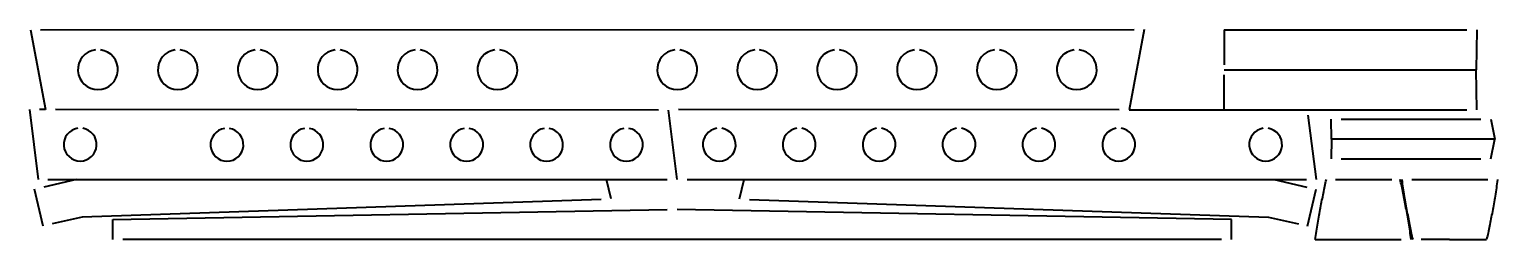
# Model space of a CAD drawing. Header units: inches. Extents: x 0.1 to 18.5, y 0.1 to 2.8.
import ezdxf

# ---------------------------------------------------------------- set-up
doc = ezdxf.new("R2010")
doc.units = ezdxf.units.IN
doc.header["$MEASUREMENT"] = 0
doc.layers.add('Layer1', color=7, linetype='Continuous', true_color=0xffffff)

msp = doc.modelspace()

# ---------------------------------------------------------------- linework, layer by layer
at = {"layer": 'Layer1', "color": 178, "lineweight": 40, "true_color": 0x000000}
for p, q in [((0.156, 2.751), (0.344, 1.751)), ((0.281, 2.751), (13.97, 2.756)), ((14.095, 2.756), (13.906, 1.75)), ((15.098, 2.75), (18.134, 2.75)), ((15.098, 2.749), (15.098, 2.312)), ((18.259, 2.75), (18.25, 2.25)), ((15.098, 2.25), (18.25, 2.25)), ((18.259, 1.75), (18.25, 2.251)), ((15.098, 1.751), (15.098, 2.187)), ((0.142, 1.751), (0.251, 0.875)), ((0.344, 1.751), (0.267, 1.751)), ((8.017, 1.746), (0.469, 1.751)), ((8.251, 0.875), (8.142, 1.745)), ((13.781, 1.747), (8.266, 1.751)), ((13.906, 1.75), (18.134, 1.75)), ((16.25, 0.875), (16.149, 1.683)), ((16.439, 1.383), (16.434, 1.633)), ((16.559, 1.632), (18.309, 1.632)), ((18.434, 1.633), (18.483, 1.383)), ((16.439, 1.383), (16.434, 1.133)), ((18.483, 1.383), (16.439, 1.383)), ((18.483, 1.383), (16.439, 1.383)), ((18.434, 1.133), (18.483, 1.383)), ((16.559, 1.134), (18.309, 1.134)), ((0.315, 0.292), (0.208, 0.753)), ((0.732, 0.875), (0.321, 0.78)), ((0.375, 0.875), (8.126, 0.875)), ((7.422, 0.632), (7.366, 0.875)), ((8.376, 0.875), (16.125, 0.875)), ((9.031, 0.632), (9.088, 0.875)), ((15.721, 0.875), (16.132, 0.78)), ((16.139, 0.292), (16.246, 0.753)), ((16.488, 0.875), (17.193, 0.875)), ((17.443, 0.875), (18.394, 0.875)), ((7.298, 0.627), (0.802, 0.405)), ((9.156, 0.627), (15.652, 0.405)), ((0.802, 0.405), (0.428, 0.319)), ((1.187, 0.375), (8.125, 0.499)), ((1.187, 0.125), (1.187, 0.375)), ((15.187, 0.375), (8.25, 0.499)), ((15.187, 0.125), (15.187, 0.375)), ((15.652, 0.405), (16.025, 0.319)), ((15.062, 0.125), (1.312, 0.125)), ((16.237, 0.123), (17.313, 0.123)), ((17.918, 0.123), (17.563, 0.123)), ((17.918, 0.123), (18.381, 0.123))]:
    msp.add_line(p, q, dxfattribs=at)
for centre, radius, start, end in [((1, 2.251), 0.25, 97.1666, 82.8334), ((2, 2.251), 0.25, 97.1666, 82.8334), ((3, 2.251), 0.25, 97.1704, 82.817), ((4, 2.251), 0.25, 97.1666, 82.8334), ((5, 2.251), 0.25, 97.1666, 82.8334), ((6, 2.251), 0.25, 97.1666, 82.8334), ((8.251, 2.251), 0.25, 97.1666, 82.8334), ((9.251, 2.251), 0.25, 97.1666, 82.8334), ((10.251, 2.251), 0.25, 97.1666, 82.8334), ((11.251, 2.251), 0.25, 97.1666, 82.8334), ((12.251, 2.251), 0.25, 97.1666, 82.8334), ((13.251, 2.251), 0.25, 97.1666, 82.8334), ((0.778, 1.313), 0.206, 98.7051, 81.2949), ((2.615, 1.311), 0.206, 98.7051, 81.2949), ((3.615, 1.311), 0.206, 98.7051, 81.2949), ((4.615, 1.311), 0.206, 98.7051, 81.2949), ((5.615, 1.311), 0.206, 98.7051, 81.2949), ((6.615, 1.311), 0.206, 98.7051, 81.2949), ((7.615, 1.311), 0.206, 98.7051, 81.2949), ((8.777, 1.313), 0.206, 98.7051, 81.2949), ((9.777, 1.313), 0.206, 98.7051, 81.2949), ((10.777, 1.313), 0.206, 98.7051, 81.2949), ((11.777, 1.313), 0.206, 98.7051, 81.2949), ((12.777, 1.313), 0.206, 98.7051, 81.2949), ((13.777, 1.313), 0.206, 98.7051, 81.2949), ((15.615, 1.313), 0.206, 98.7051, 81.2949)]:
    msp.add_arc(centre, radius, start, end, dxfattribs=at)
for points in [[(16.237, 0.123), (16.242, 0.158), (16.253, 0.227), (16.269, 0.328), (16.286, 0.427), (16.303, 0.522), (16.32, 0.615), (16.338, 0.705), (16.356, 0.791), (16.369, 0.847), (16.375, 0.875)], [(17.438, 0.123), (17.433, 0.158), (17.422, 0.227), (17.406, 0.328), (17.389, 0.427), (17.372, 0.522), (17.355, 0.615), (17.337, 0.705), (17.319, 0.791), (17.306, 0.847), (17.3, 0.875)], [(17.318, 0.875), (17.323, 0.84), (17.334, 0.771), (17.35, 0.67), (17.367, 0.571), (17.384, 0.476), (17.401, 0.383), (17.419, 0.293), (17.437, 0.207), (17.449, 0.151), (17.456, 0.123)], [(18.519, 0.875), (18.513, 0.84), (18.503, 0.771), (18.487, 0.67), (18.47, 0.571), (18.453, 0.476), (18.435, 0.383), (18.418, 0.293), (18.399, 0.207), (18.387, 0.151), (18.381, 0.123)]]:
    msp.add_open_spline(points, degree=3, knots=[0, 0, 0, 0, 0.1056755, 0.2085805, 0.3086574, 0.4058511, 0.5001089, 0.5913805, 0.6796185, 0.7647783, 0.7647783, 0.7647783, 0.7647783], dxfattribs=at)

doc.saveas('drawing.dxf')
